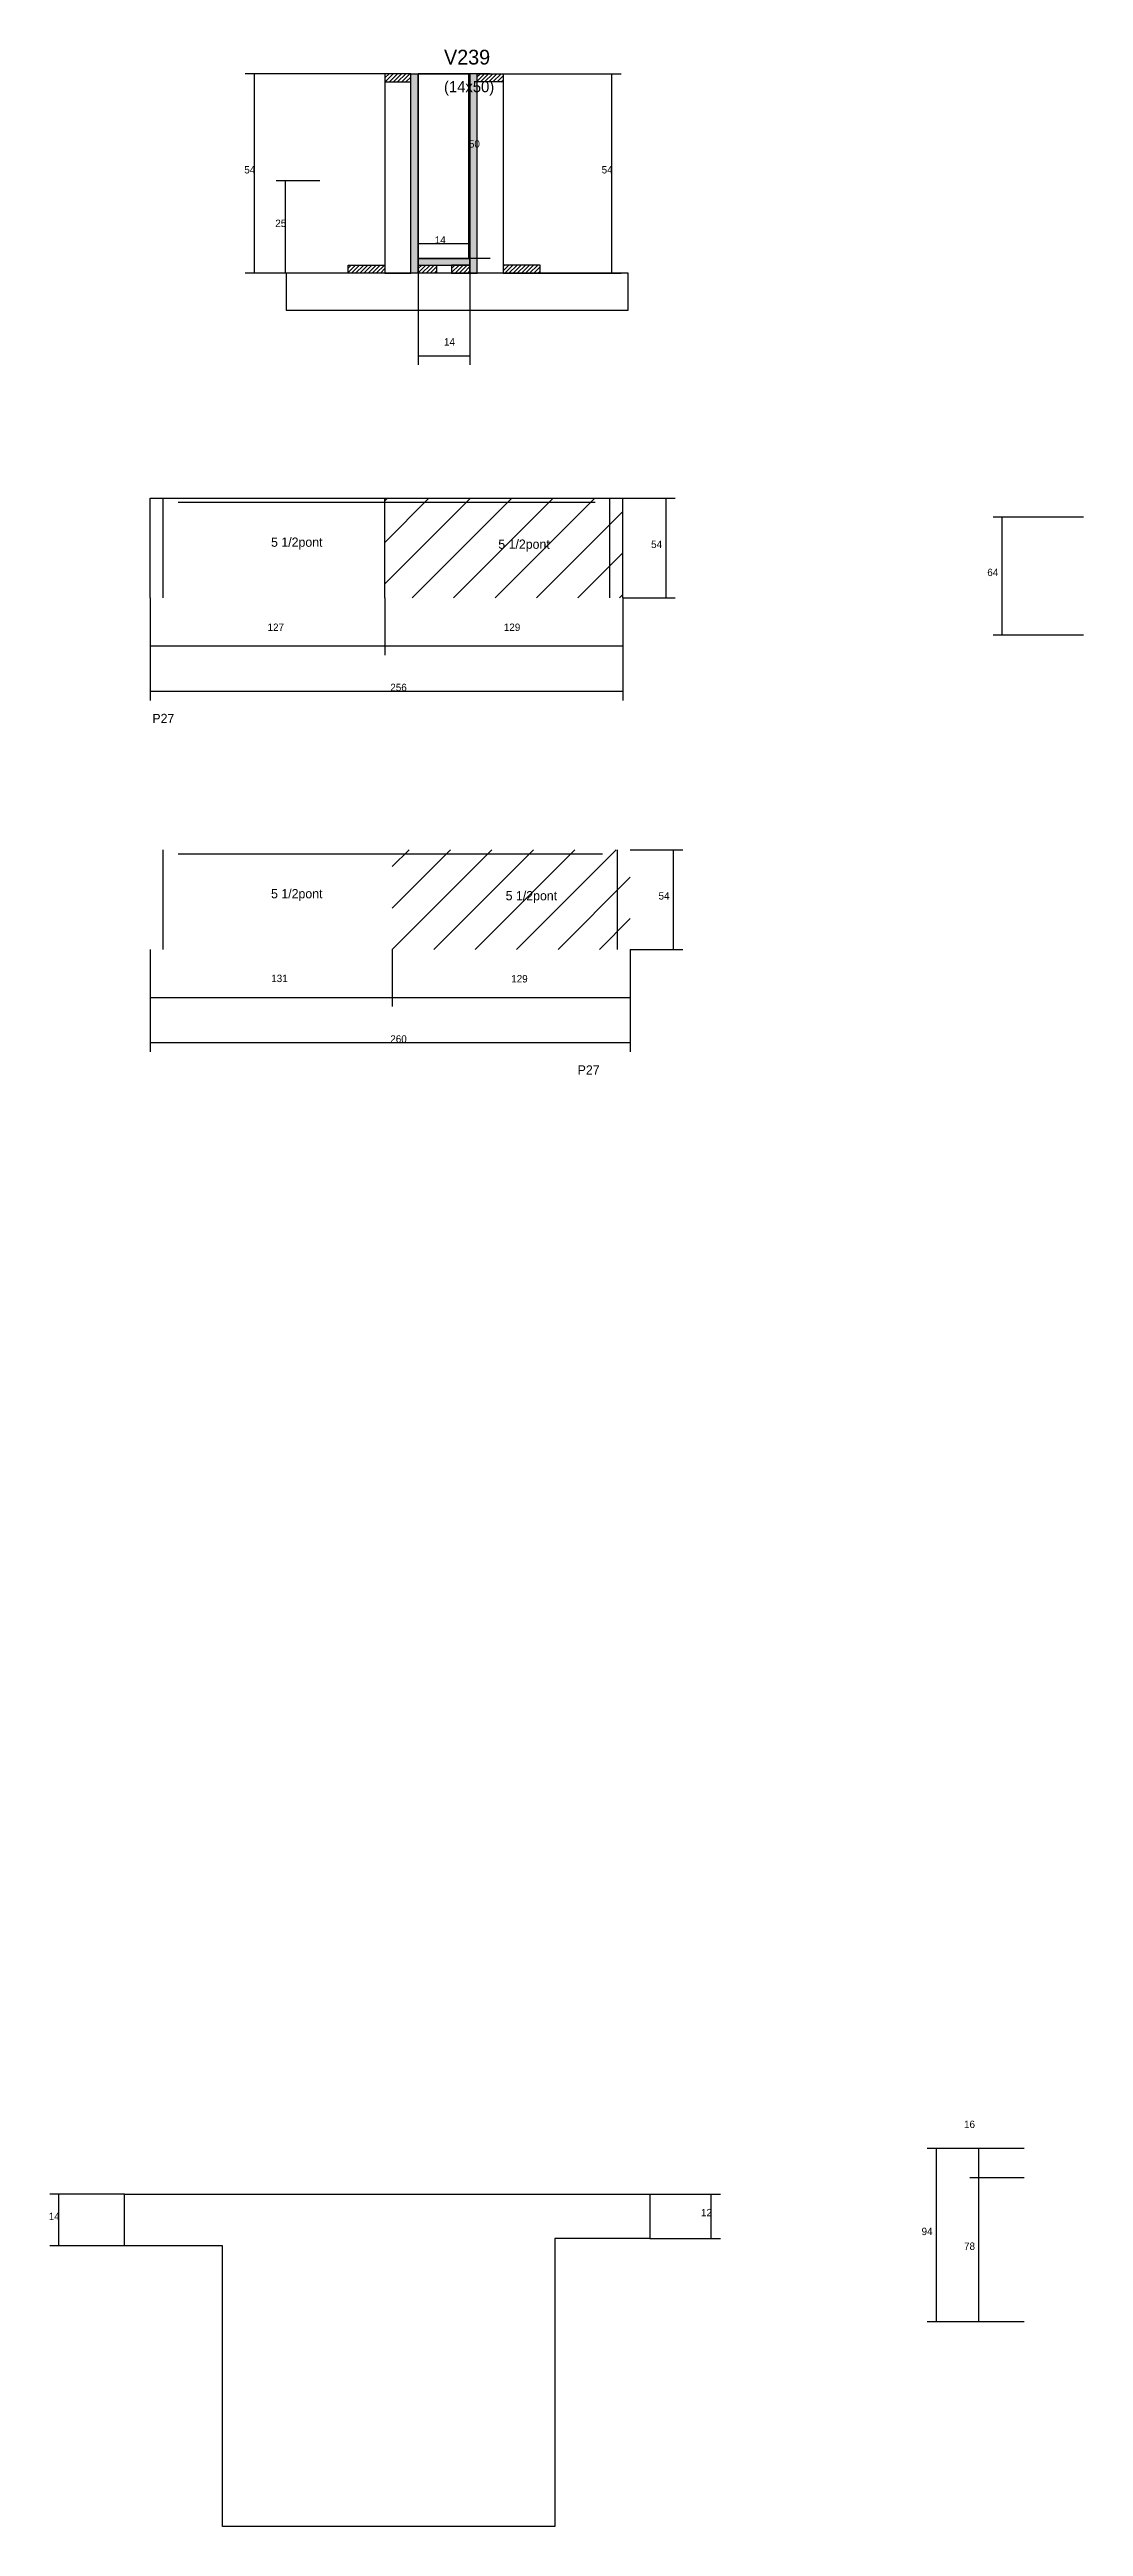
# Model space of a CAD drawing. Header units: metres. Extents: x 4451 to 5011, y 2076 to 3417.
import ezdxf

# ---------------------------------------------------------------- set-up
doc = ezdxf.new("R2010")
doc.units = ezdxf.units.M
for name, color, linetype in [('CONCRETO', 251, 'Continuous'), ('COTA', 4, 'Continuous'), ('Cota Seção (2x)', 4, 'Continuous'), ('Hachura', 253, 'Continuous'), ('Madeira', 126, 'Continuous'), ('NOMENCLATURA', 7, 'Continuous'), ('Painéis', 200, 'Continuous'), ('REAPROVEITAMENTO', 251, 'Continuous'), ('SARR_2.2x7', 40, 'Continuous'), ('Texto Seção', 7, 'Continuous')]:
    doc.layers.add(name, color=color, linetype=linetype)

msp = doc.modelspace()

# ---------------------------------------------------------------- hatches: boundary and pattern name
at = {"layer": 'Hachura'}
h = msp.add_hatch(dxfattribs=at)
h.set_pattern_fill('ANSI31', scale=0.5)
h.paths.add_polyline_path([(4646.3, 3399.9), (4646.3, 3404.3), (4646.3, 3404.3), (4632.3, 3404.3), (4632.3, 3404.3), (4632.3, 3399.9), (4632.3, 3399.9), (4646.3, 3399.9)])
h = msp.add_hatch(color=8, dxfattribs=at)
h.dxf.hatch_style = 1
h.paths.add_polyline_path([(4650.3, 3404.3), (4646.3, 3404.3), (4646.3, 3404.3), (4646.3, 3296.3), (4646.3, 3296.3), (4650.3, 3296.3), (4650.3, 3296.3), (4650.3, 3404.3)])
h = msp.add_hatch(color=8, dxfattribs=at)
h.dxf.hatch_style = 1
h.paths.add_polyline_path([(4682.3, 3404.3), (4678.3, 3404.3), (4678.3, 3404.3), (4678.3, 3296.3), (4678.3, 3296.3), (4682.3, 3296.3), (4682.3, 3296.3), (4682.3, 3404.3)])
h = msp.add_hatch(dxfattribs=at)
h.set_pattern_fill('ANSI31', scale=0.5)
h.paths.add_polyline_path([(4682.3, 3399.9), (4682.3, 3404.3), (4682.3, 3404.3), (4696.3, 3404.3), (4696.3, 3404.3), (4696.3, 3399.9), (4696.3, 3399.9), (4682.3, 3399.9)])
h = msp.add_hatch(dxfattribs=at)
h.set_pattern_fill('ANSI31', scale=0.5)
h.paths.add_polyline_path([(4612.3, 3296.3), (4612.3, 3300.7), (4612.3, 3300.7), (4632.3, 3300.7), (4632.3, 3300.7), (4632.3, 3296.3), (4632.3, 3296.3), (4612.3, 3296.3)])
h = msp.add_hatch(color=8, dxfattribs=at)
h.dxf.hatch_style = 1
h.paths.add_polyline_path([(4678.3, 3300.7), (4678.3, 3304.3), (4678.3, 3304.3), (4650.3, 3304.3), (4650.3, 3304.3), (4650.3, 3300.7), (4650.3, 3300.7), (4678.3, 3300.7)])
h = msp.add_hatch(dxfattribs=at)
h.set_pattern_fill('ANSI31', scale=0.5)
h.paths.add_polyline_path([(4650.3, 3296.3), (4650.3, 3300.7), (4650.3, 3300.7), (4660.3, 3300.7), (4660.3, 3300.7), (4660.3, 3296.3), (4660.3, 3296.3), (4650.3, 3296.3)])
h = msp.add_hatch(dxfattribs=at)
h.set_pattern_fill('ANSI31', scale=0.5)
h.paths.add_polyline_path([(4678.3, 3296.3), (4678.3, 3300.7), (4678.3, 3300.7), (4668.3, 3300.7), (4668.3, 3300.7), (4668.3, 3296.3), (4668.3, 3296.3), (4678.3, 3296.3)])
h = msp.add_hatch(dxfattribs=at)
h.set_pattern_fill('ANSI31', scale=0.5)
h.paths.add_polyline_path([(4716.3, 3296.3), (4716.3, 3300.7), (4716.3, 3300.7), (4696.3, 3300.7), (4696.3, 3300.7), (4696.3, 3296.3), (4696.3, 3296.3), (4716.3, 3296.3)])
at = {"layer": 'REAPROVEITAMENTO'}
h = msp.add_hatch(dxfattribs=at)
h.set_pattern_fill('ANSI31', scale=5)
h.paths.add_polyline_path([(4632.2, 3174.4), (4632.2, 3120.4), (4632.2, 3120.4), (4761.2, 3120.4), (4761.2, 3120.4), (4761.2, 3174.4), (4761.2, 3174.4), (4632.2, 3174.4)])
h = msp.add_hatch(dxfattribs=at)
h.set_pattern_fill('ANSI31', scale=5)
h.paths.add_polyline_path([(4636.2, 2984), (4636.2, 2930), (4636.2, 2930), (4765.2, 2930), (4765.2, 2930), (4765.2, 2984), (4765.2, 2984), (4636.2, 2984)])

# ---------------------------------------------------------------- linework, layer by layer
at = {"layer": 'CONCRETO'}
for points in [[(4650.3, 3404.3), (4650.3, 3404.3), (4678.3, 3404.3), (4678.3, 3376.3), (4678.3, 3376.3), (4678.3, 3304.3), (4650.3, 3304.3), (4650.3, 3404.3)], [(4650.3, 3304.3), (4678.3, 3304.3), (4678.3, 3404.3), (4650.3, 3404.3)], [(4491.2, 2227.8), (4491.2, 2255.8), (4775.8, 2255.8), (4775.8, 2231.8), (4724.3, 2231.8), (4724.3, 2075.8), (4544.3, 2075.8), (4544.3, 2227.8)]]:
    msp.add_lwpolyline(points, close=True, dxfattribs=at)
at = {"layer": 'COTA'}
for p, q in [((4632.3, 3404.3), (4556.6, 3404.3)), ((4561.6, 3296.3), (4561.6, 3404.3)), ((4696.3, 3404.3), (4760.2, 3404.3)), ((4755.2, 3296.3), (4755.2, 3404.3)), ((4597, 3346.3), (4573.4, 3346.3)), ((4578.4, 3296.3), (4578.4, 3346.3)), ((4616.7, 3296.3), (4556.6, 3296.3)), ((4597, 3296.3), (4573.4, 3296.3)), ((4650.3, 3296.3), (4650.3, 3246.6)), ((4678.3, 3296.3), (4678.3, 3246.6)), ((4711.9, 3296.3), (4760.2, 3296.3)), ((4650.3, 3251.6), (4678.3, 3251.6)), ((4761.2, 3174.4), (4789.6, 3174.4)), ((4784.6, 3120.4), (4784.6, 3174.4)), ((5010.7, 3164.2), (4961.7, 3164.2)), ((4966.7, 3100.2), (4966.7, 3164.2)), ((4505.2, 3120.4), (4505.2, 3089.4)), ((4505.2, 3120.4), (4505.2, 3064.9)), ((4632.2, 3120.4), (4632.2, 3089.4)), ((4632.2, 3120.4), (4632.2, 3089.4)), ((4761.2, 3120.4), (4761.2, 3089.4)), ((4761.2, 3120.4), (4761.2, 3064.9)), ((4761.2, 3120.4), (4789.6, 3120.4)), ((5010.7, 3100.2), (4961.7, 3100.2)), ((4505.2, 3094.4), (4632.2, 3094.4)), ((4632.2, 3094.4), (4761.2, 3094.4)), ((4505.2, 3069.9), (4761.2, 3069.9)), ((4765.2, 2984), (4793.6, 2984)), ((4788.6, 2930), (4788.6, 2984)), ((4505.2, 2930), (4505.2, 2899)), ((4505.2, 2930), (4505.2, 2874.5)), ((4636.2, 2930), (4636.2, 2899)), ((4636.2, 2930), (4636.2, 2899)), ((4765.2, 2930), (4765.2, 2899)), ((4765.2, 2930), (4765.2, 2874.5)), ((4765.2, 2930), (4793.6, 2930)), ((4505.2, 2904), (4636.2, 2904)), ((4636.2, 2904), (4765.2, 2904)), ((4505.2, 2879.5), (4765.2, 2879.5)), ((4978.5, 2280.6), (4926.1, 2280.6)), ((4931.1, 2186.6), (4931.1, 2280.6)), ((4978.5, 2280.6), (4949.1, 2280.6)), ((4954.1, 2264.6), (4954.1, 2280.6)), ((4491.2, 2255.8), (4450.7, 2255.8)), ((4455.7, 2227.8), (4455.7, 2255.8)), ((4773.5, 2255.8), (4814, 2255.8)), ((4809, 2231.8), (4809, 2255.8)), ((4978.5, 2264.6), (4949.1, 2264.6)), ((4978.5, 2264.6), (4949.1, 2264.6)), ((4954.1, 2186.6), (4954.1, 2264.6)), ((4491.2, 2227.8), (4450.7, 2227.8)), ((4775.8, 2231.8), (4814, 2231.8)), ((4978.5, 2186.6), (4926.1, 2186.6)), ((4978.5, 2186.6), (4949.1, 2186.6))]:
    msp.add_line(p, q, dxfattribs=at)
at = {"layer": 'Cota Seção (2x)'}
for p, q in [((4689.3, 3404.3), (4672.8, 3404.3)), ((4677.8, 3304.3), (4677.8, 3404.3)), ((4650.3, 3296.3), (4650.3, 3317.3)), ((4678.3, 3296.3), (4678.3, 3317.3)), ((4650.3, 3312.3), (4678.3, 3312.3)), ((4689.3, 3304.3), (4672.8, 3304.3))]:
    msp.add_line(p, q, dxfattribs=at)
at = {"layer": 'Madeira'}
for points in [[(4646.3, 3399.9), (4646.3, 3404.3), (4632.3, 3404.3), (4632.3, 3399.9)], [(4646.3, 3404.3), (4632.3, 3404.3), (4632.3, 3296.3), (4646.3, 3296.3)], [(4682.3, 3399.9), (4682.3, 3404.3), (4696.3, 3404.3), (4696.3, 3399.9)], [(4682.3, 3404.3), (4696.3, 3404.3), (4696.3, 3296.3), (4682.3, 3296.3)], [(4612.3, 3296.3), (4612.3, 3300.7), (4632.3, 3300.7), (4632.3, 3296.3)], [(4650.3, 3296.3), (4650.3, 3300.7), (4660.3, 3300.7), (4660.3, 3296.3)], [(4678.3, 3296.3), (4678.3, 3300.7), (4668.3, 3300.7), (4668.3, 3296.3)], [(4716.3, 3296.3), (4716.3, 3300.7), (4696.3, 3300.7), (4696.3, 3296.3)], [(4578.8, 3276.3), (4764, 3276.3), (4764, 3296.3), (4578.8, 3296.3)]]:
    msp.add_lwpolyline(points, close=True, dxfattribs=at)
at = {"layer": 'Painéis'}
for p, q in [((4650.3, 3296.3), (4650.3, 3404.3)), ((4678.3, 3296.3), (4678.3, 3404.3)), ((4650.3, 3304.3), (4678.3, 3304.3)), ((4650.3, 3300.7), (4650.3, 3304.3)), ((4678.3, 3300.7), (4678.3, 3304.3)), ((4505.2, 3174.4), (4761.2, 3174.4)), ((4505.2, 3120.4), (4505.2, 3174.4)), ((4632.2, 3120.4), (4632.2, 3174.4)), ((4761.2, 3120.4), (4761.2, 3174.4))]:
    msp.add_line(p, q, dxfattribs=at)
for points in [[(4646.3, 3404.3), (4650.3, 3404.3), (4650.3, 3296.3), (4646.3, 3296.3)], [(4682.3, 3404.3), (4678.3, 3404.3), (4678.3, 3296.3), (4682.3, 3296.3)], [(4678.3, 3300.7), (4678.3, 3304.3), (4650.3, 3304.3), (4650.3, 3300.7)]]:
    msp.add_lwpolyline(points, close=True, dxfattribs=at)
at = {"layer": 'SARR_2.2x7'}
for p, q in [((4512.2, 3120.4), (4512.2, 3174.4)), ((4520.2, 3172.2), (4632.2, 3172.2)), ((4632.2, 3172.2), (4746.2, 3172.2)), ((4754.2, 3120.4), (4754.2, 3174.4)), ((4512.2, 2930), (4512.2, 2984)), ((4520.2, 2981.8), (4636.2, 2981.8)), ((4636.2, 2981.8), (4750.2, 2981.8)), ((4758.2, 2930), (4758.2, 2984))]:
    msp.add_line(p, q, dxfattribs=at)

# ---------------------------------------------------------------- texts
at = {"layer": 'COTA'}
for s, p in [('54', (4556.1, 3350.3)), ('54', (4749.7, 3350.3)), ('25', (4572.9, 3321.3)), ('14', (4664.3, 3257.1)), ('54', (4776.5, 3147.4)), ('64', (4958.6, 3132.2)), ('127', (4568.7, 3102.5)), ('129', (4696.7, 3102.5)), ('256', (4635.2, 3069.9)), ('54', (4780.5, 2957)), ('131', (4570.7, 2912.3)), ('129', (4700.7, 2912.1)), ('260', (4635.2, 2879.5)), ('16', (4946, 2291.6)), ('14', (4450.2, 2241.8)), ('12', (4803.5, 2243.8)), ('94', (4923, 2233.6)), ('78', (4946, 2225.6))]:
    msp.add_text(s, height=4, dxfattribs=at).set_placement(p)
at = {"layer": 'Cota Seção (2x)'}
for s, p in [('50', (4677.8, 3364.3)), ('14', (4659.3, 3312.3))]:
    msp.add_text(s, height=4, dxfattribs=at).set_placement(p)
at = {"layer": 'NOMENCLATURA'}
for s, p in [('5 1/2pont', (4570.6, 3148.1)), ('5 1/2pont', (4693.7, 3147)), ('P27', (4506.3, 3052.6)), ('5 1/2pont', (4570.6, 2957.7)), ('5 1/2pont', (4697.7, 2956.6)), ('P27', (4736.7, 2862.2))]:
    msp.add_text(s, height=5, dxfattribs=at).set_placement(p)
at = {"layer": 'Texto Seção'}
for s, height, p in [('V239', 8, (4664.3, 3409.3)), ('(14x50)', 6, (4664.3, 3394.3))]:
    msp.add_text(s, height=height, dxfattribs=at).set_placement(p)

doc.saveas('drawing.dxf')
